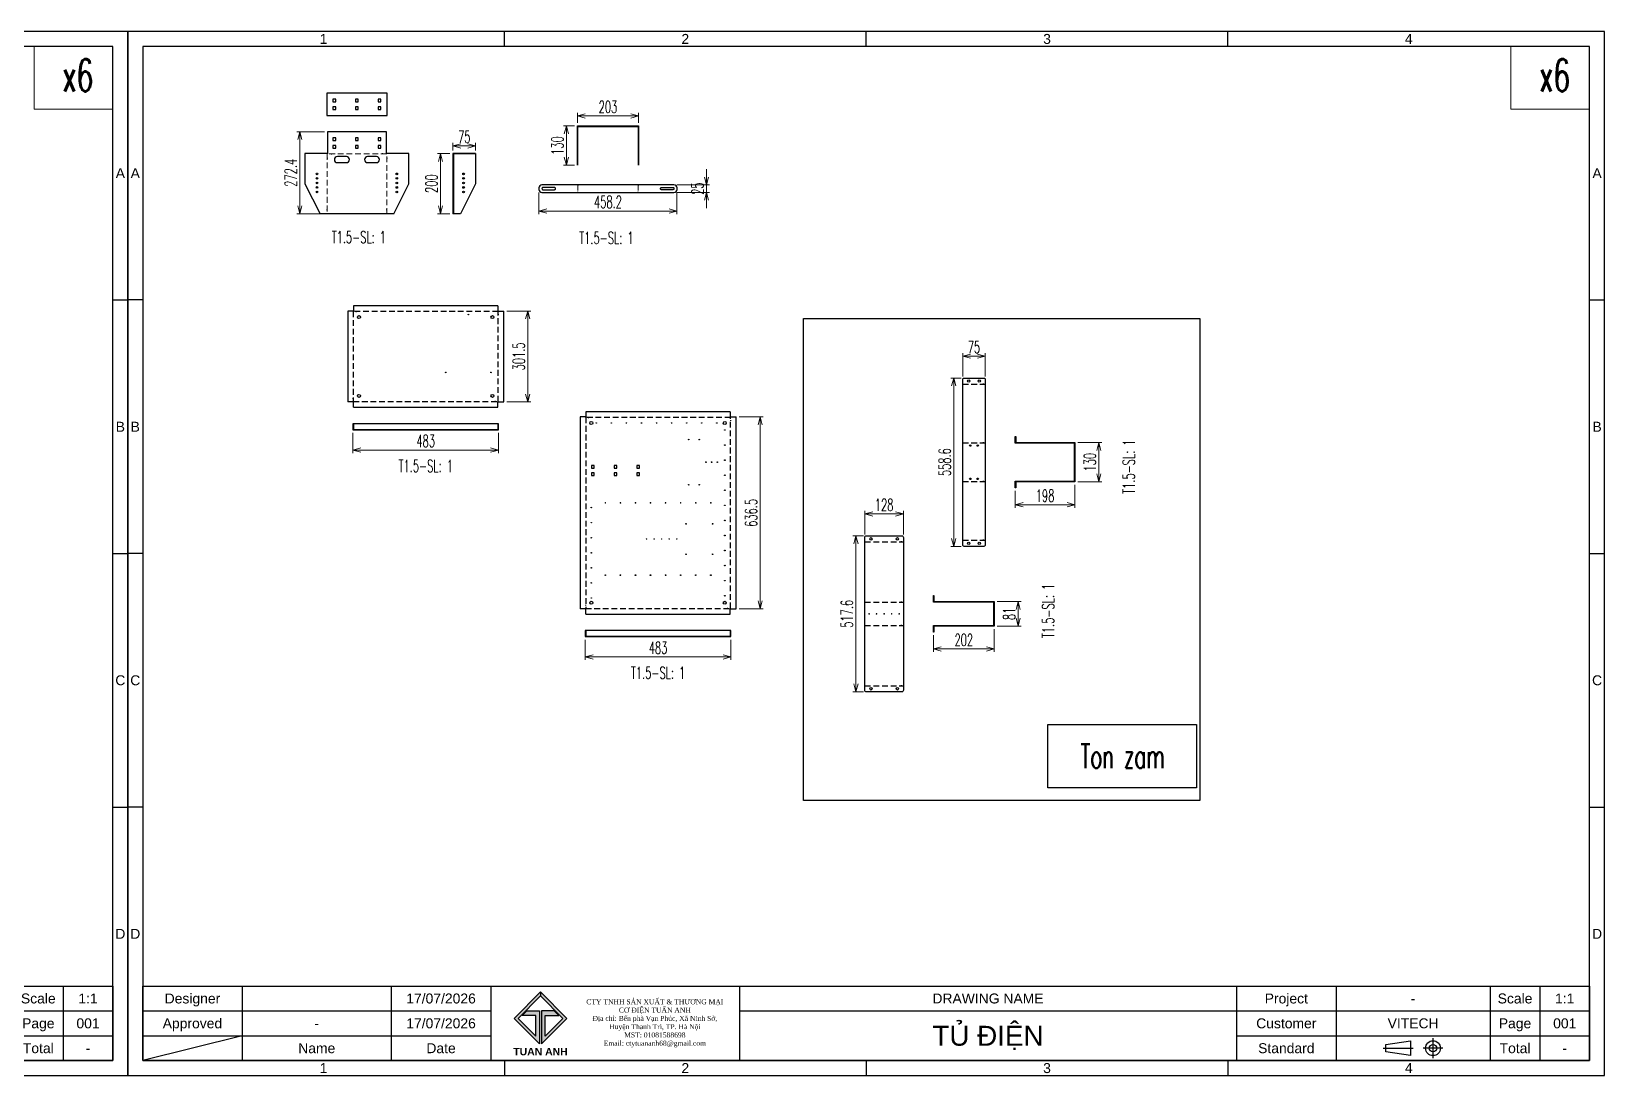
# Model space of a CAD drawing. Header units: millimetres. Extents: x -208796 to -83323, y 30910 to 103951.
# Drawn here: x -88543 to -83323, y 37840 to 41305 of the extents above; entities that cross this region are included whole.
import ezdxf
from ezdxf.enums import TextEntityAlignment as Align

# ---------------------------------------------------------------- set-up
doc = ezdxf.new("R2010")
doc.units = ezdxf.units.MM
doc.header["$LTSCALE"] = 3
doc.linetypes.add('HIDDEN', pattern=[9.525, 6.35, -3.175])
for name, color, linetype in [('@.DM. NÉT CHÍNH', 7, 'Continuous'), ('@.HIDDEN', 8, 'HIDDEN'), ('@.TEXT', 7, 'Continuous'), ('@.VISIBLE', 7, 'Continuous'), ('dim', 7, 'Continuous')]:
    doc.layers.add(name, color=color, linetype=linetype)
for name, color, linetype, lineweight in [('@.DM. NÉT ĐỨT', 8, 'HIDDEN', 9), ('Dam', 30, 'Continuous', 5), ('net dam', 2, 'Continuous', 18)]:
    doc.layers.add(name, color=color, linetype=linetype, lineweight=lineweight)
doc.styles.add('Ann_w01', font='romans.shx', dxfattribs={"width": 0.6, "bigfont": 'chineset.shx'})
doc.styles.add('Arial', font='arial.ttf')
doc.dimstyles.new('Dim 01_SC20', dxfattribs={"dimscale": 20, "dimtxt": 2, "dimasz": 1.3, "dimexe": 0.5, "dimexo": 0.5, "dimgap": 0.5, "dimtad": 1, "dimdec": 1, "dimzin": 12, "dimdsep": 46, "dimtxsty": 'Ann_w01', "dimblk": 'OPEN30', "dimcen": 1.5, "dimclrd": 6, "dimclre": 6, "dimclrt": 3, "dimadec": 1, "dimazin": 3, "dimtm": 1e-09, "dimtfac": 1, "dimtdec": 1, "dimtix": 1, "dimtmove": 0, "dimatfit": 3, "dimldrblk": 'OPEN30', "dimfxl": 0, "dimtolj": 1, "dimlwd": 20, "dimlwe": 20, "dimarcsym": 0})

# ---------------------------------------------------------------- blocks, each defined once
blk = doc.blocks.new('_Open30')
at = {"color": 0, "linetype": 'ByBlock', "lineweight": -2}
for p, q in [((-1, 0.27), (0, 0)), ((0, 0), (-1, -0.27)), ((0, 0), (-1, 0))]:
    blk.add_line(p, q, dxfattribs=at)
blk = doc.blocks.new('*D419')
at = {"layer": '@.VISIBLE', "color": 6, "lineweight": 20}
for p, q in [((-87476.3, 39972.8), (-87476.3, 39905.6)), ((-86993.3, 39972.8), (-86993.3, 39905.6)), ((-87450.3, 39915.6), (-87019.3, 39915.6))]:
    blk.add_line(p, q, dxfattribs=at)
at = {"layer": 'Defpoints', "color": 0}
for p in [(-87476.3, 39982.8), (-86993.3, 39982.8), (-86993.3, 39915.6)]:
    blk.add_point(p, dxfattribs=at)
at = {"layer": '@.VISIBLE', "color": 6, "lineweight": 20, "xscale": 26, "yscale": 26, "zscale": 26, "rotation": 180}
blk.add_blockref('_Open30', (-87476.3, 39915.6), dxfattribs=at)
at = {"layer": '@.VISIBLE', "color": 6, "lineweight": 20, "xscale": 26, "yscale": 26, "zscale": 26}
blk.add_blockref('_Open30', (-86993.3, 39915.6), dxfattribs=at)
at = {"layer": '@.VISIBLE', "color": 3, "insert": (-87234.8, 39945.6), "char_height": 40, "attachment_point": 5, "style": 'Ann_w01'}
blk.add_mtext('\\A1;483', dxfattribs=at)
blk = doc.blocks.new('*D420')
at = {"layer": '@.VISIBLE', "color": 6, "lineweight": 20}
for p, q in [((-86965.9, 40376.9), (-86886.1, 40376.9)), ((-86896.1, 40101.4), (-86896.1, 40350.9)), ((-86965.9, 40075.4), (-86886.1, 40075.4))]:
    blk.add_line(p, q, dxfattribs=at)
at = {"layer": 'Defpoints', "color": 0}
for p in [(-86975.9, 40376.9), (-86896.1, 40376.9), (-86975.9, 40075.4)]:
    blk.add_point(p, dxfattribs=at)
at = {"layer": '@.VISIBLE', "color": 6, "lineweight": 20, "xscale": 26, "yscale": 26, "zscale": 26}
for p, rotation in [((-86896.1, 40376.9), 90), ((-86896.1, 40075.4), 270)]:
    blk.add_blockref('_Open30', p, dxfattribs=dict(at, rotation=rotation))
at = {"layer": '@.VISIBLE', "color": 3, "insert": (-86926.1, 40226.1), "char_height": 40, "attachment_point": 5, "rotation": 90, "style": 'Ann_w01'}
blk.add_mtext('\\A1;301.5', dxfattribs=at)
blk = doc.blocks.new('*D443')
at = {"layer": '@.VISIBLE', "color": 6, "lineweight": 20}
for p, q in [((-87154.3, 40899.7), (-87195.6, 40899.7)), ((-87185.6, 40873.7), (-87185.6, 40725.7)), ((-87154.3, 40699.7), (-87195.6, 40699.7))]:
    blk.add_line(p, q, dxfattribs=at)
at = {"layer": 'Defpoints', "color": 0}
for p in [(-87144.3, 40899.7), (-87185.6, 40699.7), (-87144.3, 40699.7)]:
    blk.add_point(p, dxfattribs=at)
at = {"layer": '@.VISIBLE', "color": 6, "lineweight": 20, "xscale": 26, "yscale": 26, "zscale": 26}
for p, rotation in [((-87185.6, 40899.7), 90), ((-87185.6, 40699.7), 270)]:
    blk.add_blockref('_Open30', p, dxfattribs=dict(at, rotation=rotation))
at = {"layer": '@.VISIBLE', "color": 3, "insert": (-87215.6, 40799.7), "char_height": 40, "attachment_point": 5, "rotation": 90, "style": 'Ann_w01'}
blk.add_mtext('\\A1;200', dxfattribs=at)
blk = doc.blocks.new('*D444')
at = {"layer": '@.VISIBLE', "color": 6, "lineweight": 20}
for p, q in [((-87144.3, 40909.7), (-87144.3, 40934.9)), ((-87069.3, 40909.7), (-87069.3, 40934.9)), ((-87118.3, 40924.9), (-87095.3, 40924.9))]:
    blk.add_line(p, q, dxfattribs=at)
at = {"layer": 'Defpoints', "color": 0}
for p in [(-87144.3, 40899.7), (-87069.3, 40924.9), (-87069.3, 40899.7)]:
    blk.add_point(p, dxfattribs=at)
at = {"layer": '@.VISIBLE', "color": 6, "lineweight": 20, "xscale": 26, "yscale": 26, "zscale": 26, "rotation": 180}
blk.add_blockref('_Open30', (-87144.3, 40924.9), dxfattribs=at)
at = {"layer": '@.VISIBLE', "color": 6, "lineweight": 20, "xscale": 26, "yscale": 26, "zscale": 26}
blk.add_blockref('_Open30', (-87069.3, 40924.9), dxfattribs=at)
at = {"layer": '@.VISIBLE', "color": 3, "insert": (-87106.8, 40954.9), "char_height": 40, "attachment_point": 5, "style": 'Ann_w01'}
blk.add_mtext('\\A1;75', dxfattribs=at)
blk = doc.blocks.new('*D445')
at = {"layer": '@.VISIBLE', "color": 6, "lineweight": 20}
for p, q in [((-86859.1, 40770.7), (-86859.1, 40698.8)), ((-86400.9, 40770.7), (-86400.9, 40698.8)), ((-86426.9, 40708.8), (-86833.1, 40708.8))]:
    blk.add_line(p, q, dxfattribs=at)
at = {"layer": 'Defpoints', "color": 0}
for p in [(-86859.1, 40780.7), (-86400.9, 40780.7), (-86859.1, 40708.8)]:
    blk.add_point(p, dxfattribs=at)
at = {"layer": '@.VISIBLE', "color": 6, "lineweight": 20, "xscale": 26, "yscale": 26, "zscale": 26, "rotation": 180}
blk.add_blockref('_Open30', (-86859.1, 40708.8), dxfattribs=at)
at = {"layer": '@.VISIBLE', "color": 6, "lineweight": 20, "xscale": 26, "yscale": 26, "zscale": 26}
blk.add_blockref('_Open30', (-86400.9, 40708.8), dxfattribs=at)
at = {"layer": '@.VISIBLE', "color": 3, "insert": (-86630, 40738.8), "char_height": 40, "attachment_point": 5, "style": 'Ann_w01'}
blk.add_mtext('\\A1;458.2', dxfattribs=at)
blk = doc.blocks.new('*D446')
at = {"layer": '@.VISIBLE', "color": 6, "lineweight": 20}
for p, q in [((-86302.9, 40821.7), (-86302.9, 40847.7)), ((-86400.9, 40795.7), (-86292.9, 40795.7)), ((-86400.9, 40770.7), (-86292.9, 40770.7)), ((-86302.9, 40770.7), (-86302.9, 40795.7)), ((-86302.9, 40744.7), (-86302.9, 40718.7))]:
    blk.add_line(p, q, dxfattribs=at)
at = {"layer": 'Defpoints', "color": 0}
for p in [(-86410.9, 40795.7), (-86410.9, 40770.7), (-86302.9, 40795.7)]:
    blk.add_point(p, dxfattribs=at)
at = {"layer": '@.VISIBLE', "color": 6, "lineweight": 20, "xscale": 26, "yscale": 26, "zscale": 26}
for p, rotation in [((-86302.9, 40795.7), 270), ((-86302.9, 40770.7), 90)]:
    blk.add_blockref('_Open30', p, dxfattribs=dict(at, rotation=rotation))
at = {"layer": '@.VISIBLE', "color": 3, "insert": (-86332.9, 40783.2), "char_height": 40, "attachment_point": 5, "rotation": 90, "style": 'Ann_w01'}
blk.add_mtext('\\A1;25', dxfattribs=at)
blk = doc.blocks.new('*D447')
at = {"layer": '@.VISIBLE', "color": 6, "lineweight": 20}
for p, q in [((-86731.5, 41001.1), (-86731.5, 41034.5)), ((-86528.5, 41001.1), (-86528.5, 41034.5)), ((-86705.5, 41024.5), (-86554.5, 41024.5))]:
    blk.add_line(p, q, dxfattribs=at)
at = {"layer": 'Defpoints', "color": 0}
for p in [(-86731.5, 40991.1), (-86528.5, 41024.5), (-86528.5, 40991.1)]:
    blk.add_point(p, dxfattribs=at)
at = {"layer": '@.VISIBLE', "color": 6, "lineweight": 20, "xscale": 26, "yscale": 26, "zscale": 26, "rotation": 180}
blk.add_blockref('_Open30', (-86731.5, 41024.5), dxfattribs=at)
at = {"layer": '@.VISIBLE', "color": 6, "lineweight": 20, "xscale": 26, "yscale": 26, "zscale": 26}
blk.add_blockref('_Open30', (-86528.5, 41024.5), dxfattribs=at)
at = {"layer": '@.VISIBLE', "color": 3, "insert": (-86630, 41054.5), "char_height": 40, "attachment_point": 5, "style": 'Ann_w01'}
blk.add_mtext('\\A1;203', dxfattribs=at)
blk = doc.blocks.new('*D448')
at = {"layer": '@.VISIBLE', "color": 6, "lineweight": 20}
for p, q in [((-86741.5, 40991.1), (-86777.8, 40991.1)), ((-86767.8, 40965.1), (-86767.8, 40887.1)), ((-86741.5, 40861.1), (-86777.8, 40861.1))]:
    blk.add_line(p, q, dxfattribs=at)
at = {"layer": 'Defpoints', "color": 0}
for p in [(-86731.5, 40991.1), (-86767.8, 40861.1), (-86731.5, 40861.1)]:
    blk.add_point(p, dxfattribs=at)
at = {"layer": '@.VISIBLE', "color": 6, "lineweight": 20, "xscale": 26, "yscale": 26, "zscale": 26}
for p, rotation in [((-86767.8, 40991.1), 90), ((-86767.8, 40861.1), 270)]:
    blk.add_blockref('_Open30', p, dxfattribs=dict(at, rotation=rotation))
at = {"layer": '@.VISIBLE', "color": 3, "insert": (-86797.8, 40926.1), "char_height": 40, "attachment_point": 5, "rotation": 90, "style": 'Ann_w01'}
blk.add_mtext('\\A1;130', dxfattribs=at)
blk = doc.blocks.new('*D442')
at = {"layer": '@.VISIBLE', "color": 6, "lineweight": 20}
for p, q in [((-87571.2, 40972.1), (-87662.6, 40972.1)), ((-87652.6, 40946.1), (-87652.6, 40725.7)), ((-87580.8, 40699.7), (-87662.6, 40699.7))]:
    blk.add_line(p, q, dxfattribs=at)
at = {"layer": 'Defpoints', "color": 0}
for p in [(-87561.2, 40972.1), (-87652.6, 40699.7), (-87570.8, 40699.7)]:
    blk.add_point(p, dxfattribs=at)
at = {"layer": '@.VISIBLE', "color": 6, "lineweight": 20, "xscale": 26, "yscale": 26, "zscale": 26}
for p, rotation in [((-87652.6, 40972.1), 90), ((-87652.6, 40699.7), 270)]:
    blk.add_blockref('_Open30', p, dxfattribs=dict(at, rotation=rotation))
at = {"layer": '@.VISIBLE', "color": 3, "insert": (-87682.6, 40835.9), "char_height": 40, "attachment_point": 5, "rotation": 90, "style": 'Ann_w01'}
blk.add_mtext('\\A1;272.4', dxfattribs=at)
blk = doc.blocks.new('*D449')
at = {"layer": '@.VISIBLE', "color": 6, "lineweight": 20}
for p, q in [((-86705.2, 39286.3), (-86705.2, 39219.2)), ((-86222.2, 39286.3), (-86222.2, 39219.2)), ((-86679.2, 39229.2), (-86248.2, 39229.2))]:
    blk.add_line(p, q, dxfattribs=at)
at = {"layer": 'Defpoints', "color": 0}
for p in [(-86705.2, 39296.3), (-86222.2, 39296.3), (-86222.2, 39229.2)]:
    blk.add_point(p, dxfattribs=at)
at = {"layer": '@.VISIBLE', "color": 6, "lineweight": 20, "xscale": 26, "yscale": 26, "zscale": 26, "rotation": 180}
blk.add_blockref('_Open30', (-86705.2, 39229.2), dxfattribs=at)
at = {"layer": '@.VISIBLE', "color": 6, "lineweight": 20, "xscale": 26, "yscale": 26, "zscale": 26}
blk.add_blockref('_Open30', (-86222.2, 39229.2), dxfattribs=at)
at = {"layer": '@.VISIBLE', "color": 3, "insert": (-86463.7, 39259.2), "char_height": 40, "attachment_point": 5, "style": 'Ann_w01'}
blk.add_mtext('\\A1;483', dxfattribs=at)
blk = doc.blocks.new('*D450')
at = {"layer": '@.VISIBLE', "color": 6, "lineweight": 20}
for p, q in [((-86194.8, 40025.4), (-86115, 40025.4)), ((-86125, 39414.9), (-86125, 39999.4)), ((-86194.8, 39388.9), (-86115, 39388.9))]:
    blk.add_line(p, q, dxfattribs=at)
at = {"layer": 'Defpoints', "color": 0}
for p in [(-86204.8, 40025.4), (-86125, 40025.4), (-86204.8, 39388.9)]:
    blk.add_point(p, dxfattribs=at)
at = {"layer": '@.VISIBLE', "color": 6, "lineweight": 20, "xscale": 26, "yscale": 26, "zscale": 26}
for p, rotation in [((-86125, 40025.4), 90), ((-86125, 39388.9), 270)]:
    blk.add_blockref('_Open30', p, dxfattribs=dict(at, rotation=rotation))
at = {"layer": '@.VISIBLE', "color": 3, "insert": (-86155, 39707.1), "char_height": 40, "attachment_point": 5, "rotation": 90, "style": 'Ann_w01'}
blk.add_mtext('\\A1;636.5', dxfattribs=at)
blk = doc.blocks.new('*U452')
blk.add_circle((0, 0), 1)
blk = doc.blocks.new('*U451')
at = {"color": 0, "linetype": 'ByBlock', "lineweight": -2}
for p in [(0, 0), (50, 0), (100, 0), (150, 0), (200, 0), (250, 0), (300, 0), (350, 0), (400, 0)]:
    blk.add_blockref('*U452', p, dxfattribs=at)
blk = doc.blocks.new('*U453')
blk.add_circle((0, 0), 1)
blk = doc.blocks.new('*U454')
at = {"color": 0, "linetype": 'ByBlock', "lineweight": -2}
for p in [(0, 0), (50, 0), (100, 0), (150, 0), (200, 0), (250, 0), (300, 0), (350, 0), (400, 0), (450, 0), (500, 0), (550, 0)]:
    blk.add_blockref('*U453', p, dxfattribs=at)
blk = doc.blocks.new('*U456')
blk.add_circle((0, 0), 1)
blk = doc.blocks.new('*U455')
at = {"layer": 'net dam', "color": 0, "linetype": 'ByBlock', "lineweight": -2}
for p in [(0, 0), (50, 0), (100, 0), (150, 0), (200, 0), (250, 0), (300, 0), (350, 0)]:
    blk.add_blockref('*U456', p, dxfattribs=at)
blk = doc.blocks.new('*U458')
blk.add_circle((0, 0), 1)
blk = doc.blocks.new('*U457')
at = {"color": 0, "linetype": 'ByBlock', "lineweight": -2}
for p in [(0, 0), (50, 0), (100, 0), (150, 0), (200, 0), (250, 0), (300, 0), (350, 0)]:
    blk.add_blockref('*U458', p, dxfattribs=at)
blk = doc.blocks.new('*U460')
blk.add_circle((0, 0), 1)
blk = doc.blocks.new('*U459')
at = {"layer": 'net dam', "color": 0, "linetype": 'ByBlock', "lineweight": -2}
for p in [(0, 0), (25, 0), (50, 0), (75, 0), (100, 0)]:
    blk.add_blockref('*U460', p, dxfattribs=at)
blk = doc.blocks.new('*U461')
blk.add_circle((0, 0), 1)
blk = doc.blocks.new('*U462')
at = {"color": 0, "linetype": 'ByBlock', "lineweight": -2}
for p in [(0, 0), (50, 0), (100, 0), (150, 0), (200, 0), (250, 0), (300, 0)]:
    blk.add_blockref('*U461', p, dxfattribs=at)
blk = doc.blocks.new('*U464')
blk.add_circle((0, 0), 1)
blk = doc.blocks.new('*U463')
at = {"layer": 'net dam', "color": 0, "linetype": 'ByBlock', "lineweight": -2}
for p in [(0, 0), (25, 0), (50, 0), (75, 0), (100, 0)]:
    blk.add_blockref('*U464', p, dxfattribs=at)
blk = doc.blocks.new('*D465')
at = {"layer": 'Defpoints', "color": 0}
for p in [(-85080.5, 39940.4), (-85001, 39940.4), (-85080.5, 39810.4)]:
    blk.add_point(p, dxfattribs=at)
at = {"layer": 'dim', "color": 6, "lineweight": 20}
for p, q in [((-85070.5, 39940.4), (-84991, 39940.4)), ((-85001, 39836.4), (-85001, 39914.4)), ((-85070.5, 39810.4), (-84991, 39810.4))]:
    blk.add_line(p, q, dxfattribs=at)
at = {"layer": 'dim', "color": 6, "lineweight": 20, "xscale": 26, "yscale": 26, "zscale": 26}
for p, rotation in [((-85001, 39940.4), 90), ((-85001, 39810.4), 270)]:
    blk.add_blockref('_Open30', p, dxfattribs=dict(at, rotation=rotation))
at = {"layer": 'dim', "color": 3, "insert": (-85031, 39875.4), "char_height": 40, "attachment_point": 5, "rotation": 90, "style": 'Ann_w01'}
blk.add_mtext('\\A1;130', dxfattribs=at)
blk = doc.blocks.new('*D466')
at = {"layer": 'Defpoints', "color": 0}
for p in [(-85278.5, 39790.4), (-85080.5, 39810.4), (-85080.5, 39734.3)]:
    blk.add_point(p, dxfattribs=at)
at = {"layer": 'dim', "color": 6, "lineweight": 20}
for p, q in [((-85278.5, 39780.4), (-85278.5, 39724.3)), ((-85080.5, 39800.4), (-85080.5, 39724.3)), ((-85252.5, 39734.3), (-85106.5, 39734.3))]:
    blk.add_line(p, q, dxfattribs=at)
at = {"layer": 'dim', "color": 6, "lineweight": 20, "xscale": 26, "yscale": 26, "zscale": 26, "rotation": 180}
blk.add_blockref('_Open30', (-85278.5, 39734.3), dxfattribs=at)
at = {"layer": 'dim', "color": 6, "lineweight": 20, "xscale": 26, "yscale": 26, "zscale": 26}
blk.add_blockref('_Open30', (-85080.5, 39734.3), dxfattribs=at)
at = {"layer": 'dim', "color": 3, "insert": (-85179.5, 39764.3), "char_height": 40, "attachment_point": 5, "style": 'Ann_w01'}
blk.add_mtext('\\A1;198', dxfattribs=at)
blk = doc.blocks.new('*D467')
at = {"layer": 'Defpoints', "color": 0}
for p in [(-85452.9, 40227.3), (-85452.9, 40149.7), (-85377.9, 40149.7)]:
    blk.add_point(p, dxfattribs=at)
at = {"layer": 'dim', "color": 6, "lineweight": 20}
for p, q in [((-85452.9, 40159.7), (-85452.9, 40237.3)), ((-85403.9, 40227.3), (-85426.9, 40227.3)), ((-85377.9, 40159.7), (-85377.9, 40237.3))]:
    blk.add_line(p, q, dxfattribs=at)
at = {"layer": 'dim', "color": 6, "lineweight": 20, "xscale": 26, "yscale": 26, "zscale": 26, "rotation": 180}
blk.add_blockref('_Open30', (-85452.9, 40227.3), dxfattribs=at)
at = {"layer": 'dim', "color": 6, "lineweight": 20, "xscale": 26, "yscale": 26, "zscale": 26}
blk.add_blockref('_Open30', (-85377.9, 40227.3), dxfattribs=at)
at = {"layer": 'dim', "color": 3, "insert": (-85415.4, 40257.3), "char_height": 40, "attachment_point": 5, "style": 'Ann_w01'}
blk.add_mtext('\\A1;75', dxfattribs=at)
blk = doc.blocks.new('*D468')
at = {"layer": 'Defpoints', "color": 0}
for p in [(-85447.9, 40154.7), (-85482.5, 39596.1), (-85447.9, 39596.1)]:
    blk.add_point(p, dxfattribs=at)
at = {"layer": 'dim', "color": 6, "lineweight": 20}
for p, q in [((-85457.9, 40154.7), (-85492.5, 40154.7)), ((-85482.5, 40128.7), (-85482.5, 39622.1)), ((-85457.9, 39596.1), (-85492.5, 39596.1))]:
    blk.add_line(p, q, dxfattribs=at)
at = {"layer": 'dim', "color": 6, "lineweight": 20, "xscale": 26, "yscale": 26, "zscale": 26}
for p, rotation in [((-85482.5, 40154.7), 90), ((-85482.5, 39596.1), 270)]:
    blk.add_blockref('_Open30', p, dxfattribs=dict(at, rotation=rotation))
at = {"layer": 'dim', "color": 3, "insert": (-85512.5, 39875.4), "char_height": 40, "attachment_point": 5, "rotation": 90, "style": 'Ann_w01'}
blk.add_mtext('\\A1;558.6', dxfattribs=at)
blk = doc.blocks.new('*D469')
at = {"layer": 'Defpoints', "color": 0}
for p in [(-85348.1, 39412.6), (-85268.6, 39412.6), (-85348.1, 39331.6)]:
    blk.add_point(p, dxfattribs=at)
at = {"layer": 'dim', "color": 6, "lineweight": 20}
for p, q in [((-85338.1, 39412.6), (-85258.6, 39412.6)), ((-85268.6, 39357.6), (-85268.6, 39386.6)), ((-85338.1, 39331.6), (-85258.6, 39331.6))]:
    blk.add_line(p, q, dxfattribs=at)
at = {"layer": 'dim', "color": 6, "lineweight": 20, "xscale": 26, "yscale": 26, "zscale": 26}
for p, rotation in [((-85268.6, 39412.6), 90), ((-85268.6, 39331.6), 270)]:
    blk.add_blockref('_Open30', p, dxfattribs=dict(at, rotation=rotation))
at = {"layer": 'dim', "color": 3, "insert": (-85298.6, 39372.1), "char_height": 40, "attachment_point": 5, "rotation": 90, "style": 'Ann_w01'}
blk.add_mtext('\\A1;81', dxfattribs=at)
blk = doc.blocks.new('*D470')
at = {"layer": 'Defpoints', "color": 0}
for p in [(-85550.1, 39311.6), (-85348.1, 39331.6), (-85348.1, 39255.5)]:
    blk.add_point(p, dxfattribs=at)
at = {"layer": 'dim', "color": 6, "lineweight": 20}
for p, q in [((-85348.1, 39321.6), (-85348.1, 39245.5)), ((-85550.1, 39301.6), (-85550.1, 39245.5)), ((-85524.1, 39255.5), (-85374.1, 39255.5))]:
    blk.add_line(p, q, dxfattribs=at)
at = {"layer": 'dim', "color": 6, "lineweight": 20, "xscale": 26, "yscale": 26, "zscale": 26, "rotation": 180}
blk.add_blockref('_Open30', (-85550.1, 39255.5), dxfattribs=at)
at = {"layer": 'dim', "color": 6, "lineweight": 20, "xscale": 26, "yscale": 26, "zscale": 26}
blk.add_blockref('_Open30', (-85348.1, 39255.5), dxfattribs=at)
at = {"layer": 'dim', "color": 3, "insert": (-85449.1, 39285.5), "char_height": 40, "attachment_point": 5, "style": 'Ann_w01'}
blk.add_mtext('\\A1;202', dxfattribs=at)
blk = doc.blocks.new('*D471')
at = {"layer": 'Defpoints', "color": 0}
for p in [(-85777.5, 39703.5), (-85777.5, 39625.9), (-85649.5, 39625.9)]:
    blk.add_point(p, dxfattribs=at)
at = {"layer": 'dim', "color": 6, "lineweight": 20}
for p, q in [((-85777.5, 39635.9), (-85777.5, 39713.5)), ((-85675.5, 39703.5), (-85751.5, 39703.5)), ((-85649.5, 39635.9), (-85649.5, 39713.5))]:
    blk.add_line(p, q, dxfattribs=at)
at = {"layer": 'dim', "color": 6, "lineweight": 20, "xscale": 26, "yscale": 26, "zscale": 26, "rotation": 180}
blk.add_blockref('_Open30', (-85777.5, 39703.5), dxfattribs=at)
at = {"layer": 'dim', "color": 6, "lineweight": 20, "xscale": 26, "yscale": 26, "zscale": 26}
blk.add_blockref('_Open30', (-85649.5, 39703.5), dxfattribs=at)
at = {"layer": 'dim', "color": 3, "insert": (-85713.5, 39733.5), "char_height": 40, "attachment_point": 5, "style": 'Ann_w01'}
blk.add_mtext('\\A1;128', dxfattribs=at)
blk = doc.blocks.new('*D472')
at = {"layer": 'Defpoints', "color": 0}
for p in [(-85772.5, 39630.9), (-85807.1, 39113.3), (-85772.5, 39113.3)]:
    blk.add_point(p, dxfattribs=at)
at = {"layer": 'dim', "color": 6, "lineweight": 20}
for p, q in [((-85782.5, 39630.9), (-85817.1, 39630.9)), ((-85807.1, 39604.9), (-85807.1, 39139.3)), ((-85782.5, 39113.3), (-85817.1, 39113.3))]:
    blk.add_line(p, q, dxfattribs=at)
at = {"layer": 'dim', "color": 6, "lineweight": 20, "xscale": 26, "yscale": 26, "zscale": 26}
for p, rotation in [((-85807.1, 39630.9), 90), ((-85807.1, 39113.3), 270)]:
    blk.add_blockref('_Open30', p, dxfattribs=dict(at, rotation=rotation))
at = {"layer": 'dim', "color": 3, "insert": (-85837.1, 39372.1), "char_height": 40, "attachment_point": 5, "rotation": 90, "style": 'Ann_w01'}
blk.add_mtext('\\A1;517.6', dxfattribs=at)
blk = doc.blocks.new('Standard ISO')
at = {"color": 6}
for p, q in [((-6, 0), (0, 0)), ((6, 0), (2, 0)), ((4, -2), (4, 2))]:
    blk.add_line(p, q, dxfattribs=at)
blk.add_lwpolyline([(-0.5, 1.5), (-0.5, -1.5), (-5.5, -0.75), (-5.5, 0.75), (-0.5, 1.5)])
for radius in [1.5, 0.75]:
    blk.add_circle((4, 0), radius)
blk = doc.blocks.new('A$C4dbb82d6')
at = {"layer": '@.VISIBLE'}
h = blk.add_hatch(color=30, dxfattribs=at)
h.dxf.hatch_style = 1
h.paths.add_polyline_path([(0.21, 4.97), (3.62, 1.56), (3.62, 5.97), (1.92, 5.97), (1.3, 5.35), (3.12, 5.35), (3.12, 2.59), (0.74, 4.97), (3.75, 7.98), (3.75, 8.51)])
h = blk.add_hatch(color=150, dxfattribs=at)
h.dxf.hatch_style = 1
h.paths.add_polyline_path([(6.76, 4.97), (4.37, 2.59), (4.37, 5.35), (6.2, 5.35), (5.58, 5.97), (3.88, 5.97), (3.88, 1.56), (7.29, 4.97), (3.75, 8.51), (3.75, 7.98)])
at = {"layer": '@.VISIBLE', "color": 30}
blk.add_lwpolyline([(3.62, 5.97), (3.62, 1.56), (0.21, 4.97), (3.75, 8.51), (3.75, 7.98), (0.74, 4.97), (3.12, 2.59), (3.12, 5.35), (1.3, 5.35), (1.92, 5.97)], close=True, dxfattribs=at)
at = {"layer": '@.VISIBLE', "color": 150}
blk.add_lwpolyline([(3.88, 5.97), (3.88, 1.56), (7.29, 4.97), (3.75, 8.51), (3.75, 7.98), (6.76, 4.97), (4.37, 2.59), (4.37, 5.35), (6.2, 5.35), (5.58, 5.97)], close=True, dxfattribs=at)
at = {"layer": '@.VISIBLE', "color": 30, "insert": (3.75, 0.51), "char_height": 1, "attachment_point": 5, "style": 'Ann_w01'}
blk.add_mtext_dynamic_manual_height_columns('{\\fArial|b1|i0|c0|p34;\\W1;TUAN ANH}', width=7.5, gutter_width=49.6, heights=[0], dxfattribs=at)
blk = doc.blocks.new('KHUNG BAN VE (Made by Tung)')
at = {"layer": '@.VISIBLE', "color": 8}
for p, q in [((75.75, 207), (75.75, 210)), ((148.5, 207), (148.5, 210)), ((221.25, 207), (221.25, 210)), ((3, 156), (0, 156)), ((294, 156), (297, 156)), ((3, 105), (0, 105)), ((294, 105), (297, 105)), ((3, 54), (0, 54)), ((294, 54), (297, 54)), ((23, 18), (23, 3)), ((53, 18), (53, 3)), ((73, 18), (73, 3)), ((123, 18), (123, 3)), ((223, 18), (223, 3)), ((243, 18), (243, 3)), ((274, 18), (274, 3)), ((284, 18), (284, 3)), ((3, 13), (73, 13)), ((123, 13), (294, 13)), ((3, 8), (73, 8)), ((23, 8), (3, 3)), ((223, 8), (294, 8)), ((75.75, 3), (75.75, 0)), ((148.5, 3), (148.5, 0)), ((221.25, 3), (221.25, 0))]:
    blk.add_line(p, q, dxfattribs=at)
for points in [[(0, 0), (297, 0), (297, 210), (0, 210)], [(3, 3), (294, 3), (294, 207), (3, 207)], [(3, 18), (294, 18), (294, 3), (3, 3)]]:
    blk.add_lwpolyline(points, close=True, dxfattribs=at)
at = {"xscale": 1.5, "yscale": 1.5, "zscale": 1.5}
blk.add_blockref('A$C4dbb82d6', (77.375, 4.041), dxfattribs=at)
blk.add_blockref('Standard ISO', (258.5, 5.5))
at = {"layer": '@.TEXT', "color": 1, "style": 'Arial'}
for s, p in [('1', (39.375, 208.5)), ('2', (112.125, 208.5)), ('3', (184.875, 208.5)), ('4', (257.625, 208.5)), ('A', (1.5, 181.5)), ('A', (295.5, 181.5)), ('B', (1.5, 130.5)), ('B', (295.5, 130.5)), ('C', (1.5, 79.5)), ('C', (295.5, 79.5)), ('D', (1.5, 28.5)), ('D', (295.5, 28.5)), ('17/07/2026', (63, 15.5)), ('17/07/2026', (63, 10.5)), ('1', (39.375, 1.5)), ('2', (112.125, 1.5)), ('3', (184.875, 1.5)), ('4', (257.625, 1.5))]:
    blk.add_text(s, height=2, dxfattribs=at).set_placement(p, align=Align.MIDDLE_CENTER)
at = {"layer": '@.TEXT', "color": 2, "style": 'Arial'}
for s, p in [('Designer', (13, 15.5)), ('DRAWING NAME', (173, 15.5)), ('Project', (233, 15.5)), ('Scale', (279, 15.5)), ('Approved', (13, 10.5)), ('Customer', (233, 10.5)), ('Page', (279, 10.5)), ('Name', (38, 5.5)), ('Date', (63, 5.5)), ('Standard', (233, 5.5)), ('Total', (279, 5.5))]:
    blk.add_text(s, height=2, dxfattribs=at).set_placement(p, align=Align.MIDDLE_CENTER)
at = {"layer": '@.TEXT', "color": 1, "style": 'Arial'}
for tag, height, p in [('DESIGNER_NAME', 2, (38, 15.5)), ('PROJECT_CODE', 2, (258.5, 15.5)), ('SCALE', 2, (289, 15.5)), ('APPROVED_NAME', 2, (38, 10.5)), ('DRAWING_NAME', 4, (173, 8)), ('CUSTOMER_NAME', 2, (258.5, 10.5)), ('PAGE', 2, (289, 10.5)), ('TOTAL', 2, (289, 5.5))]:
    blk.add_attdef(tag, text='', height=height, dxfattribs=at).set_placement(p, align=Align.MIDDLE_CENTER)
at = {"layer": '@.VISIBLE', "color": 30, "insert": (106, 10.5), "char_height": 1, "attachment_point": 5, "style": 'Ann_w01'}
blk.add_mtext_dynamic_manual_height_columns('{\\fTimes New Roman|b0|i0|c0|p18;\\W1;CTY TNHH SẢN XUẤT & THƯƠNG MẠI CƠ ĐIỆN TUẤN ANH\\PĐịa chỉ: Bến phà Vạn Phúc, Xã Ninh Sở, Huyện Thanh Trì, TP. Hà Nội\\PMST: 01081588698\\PEmail: ctytuananh68@gmail.com}', width=28.70976, gutter_width=99.197, heights=[0], dxfattribs=at)

msp = doc.modelspace()

# ---------------------------------------------------------------- linework, layer by layer
msp.add_lwpolyline([(-85980.97, 40351.94), (-84666.23, 40351.94), (-84666.23, 38752.31), (-85980.97, 38752.31)], close=True)
for centre, radius in [((-87093.31, 40365.28), 1), ((-87168.31, 40173.28), 1), ((-87018.31, 40173.28), 1), ((-86362.16, 39950.38), 1), ((-86327.16, 39950.38), 1), ((-85427.85, 39930.63), 2.5), ((-85402.85, 39930.63), 2.5), ((-86304.97, 39875.38), 1), ((-86285.97, 39875.38), 1), ((-86266.97, 39875.38), 1), ((-86362.16, 39800.38), 1), ((-86327.16, 39800.38), 1), ((-85427.85, 39820.13), 2.5), ((-85402.85, 39820.13), 2.5), ((-86370.85, 39670.88), 1), ((-86282.85, 39670.88), 1), ((-86370.85, 39569.88), 1), ((-86282.85, 39569.88), 1)]:
    msp.add_circle(centre, radius)
at = {"layer": '@.DM. NÉT CHÍNH'}
msp.add_lwpolyline([(-85170.05, 39004.88), (-84676.5, 39004.88), (-84676.5, 38794.66), (-85170.05, 38794.66)], close=True, dxfattribs=at)
at = {"layer": '@.DM. NÉT ĐỨT'}
for p, q in [((-86730.28, 40795.71), (-86730.28, 40770.71)), ((-86529.68, 40795.71), (-86529.68, 40770.71))]:
    msp.add_line(p, q, dxfattribs=at)
msp.add_lwpolyline([(-87364.3, 40699.66), (-87364.3, 40898.36), (-87561.7, 40898.36), (-87561.7, 40699.66)], dxfattribs=at)
at = {"layer": '@.HIDDEN'}
for p, q in [((-85452.85, 40134.48), (-85377.85, 40134.48)), ((-85452.85, 39939.08), (-85377.85, 39939.08)), ((-85452.85, 39811.68), (-85377.85, 39811.68)), ((-85777.46, 39610.68), (-85649.46, 39610.68)), ((-85452.85, 39616.28), (-85377.85, 39616.28)), ((-85777.46, 39411.28), (-85649.46, 39411.28)), ((-85777.46, 39332.88), (-85649.46, 39332.88)), ((-85777.46, 39133.48), (-85649.46, 39133.48))]:
    msp.add_line(p, q, dxfattribs=at)
for points in [[(-87475.01, 40076.68), (-86994.61, 40076.68), (-86994.61, 40375.61), (-87475.01, 40375.61)], [(-86703.91, 39390.21), (-86223.51, 39390.21), (-86223.51, 40024.08), (-86703.91, 40024.08)]]:
    msp.add_lwpolyline(points, close=True, dxfattribs=at)
at = {"layer": '@.VISIBLE'}
for p, q in [((-87561.7, 40885.45), (-87561.7, 40883.45)), ((-87561.2, 40899.66), (-87561.2, 40898.36)), ((-87548.45, 40898.36), (-87546.45, 40898.36)), ((-87377.55, 40898.36), (-87379.55, 40898.36)), ((-87364.8, 40899.66), (-87364.8, 40898.36)), ((-87364.3, 40885.45), (-87364.3, 40883.45)), ((-86730.28, 40795.71), (-86730.28, 40793.71)), ((-86730.28, 40770.71), (-86730.28, 40772.71)), ((-86529.68, 40795.71), (-86529.68, 40793.71)), ((-86529.68, 40770.71), (-86529.68, 40772.71)), ((-87340.6, 40699.66), (-87585.4, 40699.66)), ((-87561.7, 40712.18), (-87561.7, 40714.18)), ((-87364.3, 40712.18), (-87364.3, 40714.18)), ((-87119.27, 40699.66), (-87144.27, 40699.66)), ((-87475.01, 40366.35), (-87475.01, 40364.35)), ((-87474.51, 40375.61), (-87474.51, 40376.91)), ((-87466.45, 40375.61), (-87464.45, 40375.61)), ((-87003.16, 40375.61), (-87005.16, 40375.61)), ((-86995.11, 40375.61), (-86995.11, 40376.91)), ((-86994.61, 40366.35), (-86994.61, 40364.35)), ((-87475.01, 40085.94), (-87475.01, 40087.94)), ((-87474.51, 40076.68), (-87474.51, 40075.38)), ((-87466.45, 40076.68), (-87464.45, 40076.68)), ((-87003.16, 40076.68), (-87005.16, 40076.68)), ((-86995.11, 40076.68), (-86995.11, 40075.38)), ((-86994.61, 40085.94), (-86994.61, 40087.94)), ((-86703.91, 40014.81), (-86703.91, 40012.81)), ((-86703.41, 40024.08), (-86703.41, 40025.38)), ((-86695.35, 40024.08), (-86693.35, 40024.08)), ((-86232.06, 40024.08), (-86234.06, 40024.08)), ((-86224.01, 40024.08), (-86224.01, 40025.38)), ((-86223.51, 40014.81), (-86223.51, 40012.81)), ((-86703.91, 39399.48), (-86703.91, 39401.48)), ((-86703.41, 39390.21), (-86703.41, 39388.91)), ((-86695.35, 39390.21), (-86693.35, 39390.21)), ((-86232.06, 39390.21), (-86234.06, 39390.21)), ((-86224.01, 39390.21), (-86224.01, 39388.91)), ((-86223.51, 39399.48), (-86223.51, 39401.48))]:
    msp.add_line(p, q, dxfattribs=at)
at = {"layer": '@.VISIBLE', "color": 1}
for p, q in [((-85447.53, 40134.48), (-85444.53, 40134.48)), ((-85383.18, 40134.48), (-85386.18, 40134.48)), ((-85447.53, 39939.08), (-85444.53, 39939.08)), ((-85383.18, 39939.08), (-85386.18, 39939.08)), ((-85447.53, 39811.68), (-85444.53, 39811.68)), ((-85383.18, 39811.68), (-85386.18, 39811.68)), ((-85772.14, 39610.68), (-85769.14, 39610.68)), ((-85654.78, 39610.68), (-85657.78, 39610.68)), ((-85447.53, 39616.28), (-85444.53, 39616.28)), ((-85383.18, 39616.28), (-85386.18, 39616.28)), ((-85772.14, 39411.28), (-85769.14, 39411.28)), ((-85654.78, 39411.28), (-85657.78, 39411.28)), ((-85772.14, 39332.88), (-85769.14, 39332.88)), ((-85654.78, 39332.88), (-85657.78, 39332.88)), ((-85772.14, 39133.48), (-85769.14, 39133.48)), ((-85654.78, 39133.48), (-85657.78, 39133.48))]:
    msp.add_line(p, q, dxfattribs=at)
at = {"layer": '@.VISIBLE', "color": 6}
for points in [[(-87563, 41025.53), (-87363, 41025.53), (-87363, 41100.53), (-87563, 41100.53)], [(-87542.5, 41071.03), (-87533.5, 41071.03), (-87533.5, 41080.03), (-87542.5, 41080.03)], [(-87542.5, 41046.03), (-87533.5, 41046.03), (-87533.5, 41055.03), (-87542.5, 41055.03)], [(-87467.5, 41071.03), (-87458.5, 41071.03), (-87458.5, 41080.03), (-87467.5, 41080.03)], [(-87467.5, 41046.03), (-87458.5, 41046.03), (-87458.5, 41055.03), (-87467.5, 41055.03)], [(-87392.5, 41071.03), (-87383.5, 41071.03), (-87383.5, 41080.03), (-87392.5, 41080.03)], [(-87392.5, 41046.03), (-87383.5, 41046.03), (-87383.5, 41055.03), (-87392.5, 41055.03)], [(-86684.71, 39855.88), (-86675.71, 39855.88), (-86675.71, 39864.88), (-86684.71, 39864.88)], [(-86684.71, 39830.88), (-86675.71, 39830.88), (-86675.71, 39839.88), (-86684.71, 39839.88)], [(-86609.71, 39855.88), (-86600.71, 39855.88), (-86600.71, 39864.88), (-86609.71, 39864.88)], [(-86609.71, 39830.88), (-86600.71, 39830.88), (-86600.71, 39839.88), (-86609.71, 39839.88)], [(-86534.71, 39855.88), (-86525.71, 39855.88), (-86525.71, 39864.88), (-86534.71, 39864.88)], [(-86534.71, 39830.88), (-86525.71, 39830.88), (-86525.71, 39839.88), (-86534.71, 39839.88)]]:
    msp.add_lwpolyline(points, close=True, dxfattribs=at)
for points in [[(-86731.48, 40861.09), (-86731.48, 40991.09), (-86528.48, 40991.09), (-86528.48, 40861.09)], [(-86729.98, 40861.09), (-86729.98, 40989.59), (-86529.98, 40989.59), (-86529.98, 40861.09)], [(-87069.27, 40899.66), (-87144.27, 40899.66), (-87144.27, 40699.66)], [(-87069.27, 40898.16), (-87142.77, 40898.16), (-87142.77, 40699.66)], [(-87069.27, 40899.66), (-87069.27, 40799.66), (-87119.27, 40699.66)]]:
    msp.add_lwpolyline(points, dxfattribs=at)
at = {"layer": '@.VISIBLE'}
for points in [[(-87340.6, 40699.66), (-87290.6, 40799.66), (-87290.6, 40899.66), (-87364.8, 40899.66), (-87364.8, 40972.06), (-87561.2, 40972.06), (-87561.2, 40899.66), (-87635.4, 40899.66), (-87635.4, 40799.66), (-87585.4, 40699.66)], [(-87474.51, 40394.31), (-87474.51, 40376.91), (-87493.71, 40376.91)], [(-87493.71, 40376.91), (-87493.71, 40075.38)], [(-86995.11, 40394.31), (-87474.51, 40394.31)], [(-86995.11, 40394.31), (-86995.11, 40376.91), (-86975.91, 40376.91)], [(-86975.91, 40075.38), (-86975.91, 40376.91)], [(-87474.51, 40057.98), (-87474.51, 40075.38), (-87493.71, 40075.38)], [(-87474.51, 40057.98), (-86995.11, 40057.98)], [(-86995.11, 40057.98), (-86995.11, 40075.38), (-86975.91, 40075.38)], [(-86703.41, 40042.78), (-86703.41, 40025.38), (-86722.61, 40025.38)], [(-86224.01, 40042.78), (-86703.41, 40042.78)], [(-86224.01, 40042.78), (-86224.01, 40025.38), (-86204.81, 40025.38)], [(-87474.81, 40002.8), (-87474.81, 39984.3), (-86994.81, 39984.3), (-86994.81, 40002.8)], [(-86722.61, 40025.38), (-86722.61, 39388.91)], [(-86204.81, 39388.91), (-86204.81, 40025.38)], [(-86703.41, 39371.51), (-86703.41, 39388.91), (-86722.61, 39388.91)], [(-86703.41, 39371.51), (-86224.01, 39371.51)], [(-86224.01, 39371.51), (-86224.01, 39388.91), (-86204.81, 39388.91)], [(-86703.71, 39316.34), (-86703.71, 39297.84), (-86223.71, 39297.84), (-86223.71, 39316.34)]]:
    msp.add_lwpolyline(points, dxfattribs=at)
for points in [[(-87542.5, 40942.56), (-87533.5, 40942.56), (-87533.5, 40951.56), (-87542.5, 40951.56)], [(-87542.5, 40917.56), (-87533.5, 40917.56), (-87533.5, 40926.56), (-87542.5, 40926.56)], [(-87467.5, 40942.56), (-87458.5, 40942.56), (-87458.5, 40951.56), (-87467.5, 40951.56)], [(-87467.5, 40917.56), (-87458.5, 40917.56), (-87458.5, 40926.56), (-87467.5, 40926.56)], [(-87392.5, 40942.56), (-87383.5, 40942.56), (-87383.5, 40951.56), (-87392.5, 40951.56)], [(-87392.5, 40917.56), (-87383.5, 40917.56), (-87383.5, 40926.56), (-87392.5, 40926.56)], [(-87476.31, 40002.8), (-87476.31, 39982.8), (-86993.31, 39982.8), (-86993.31, 40002.8)], [(-85277.03, 39960.38), (-85277.03, 39940.38), (-85080.53, 39940.38), (-85080.53, 39810.38), (-85277.03, 39810.38), (-85277.03, 39790.38), (-85278.53, 39790.38), (-85278.53, 39811.88), (-85082.03, 39811.88), (-85082.03, 39938.88), (-85278.53, 39938.88), (-85278.53, 39960.38)], [(-85548.64, 39432.58), (-85548.64, 39412.58), (-85348.14, 39412.58), (-85348.14, 39331.58), (-85548.64, 39331.58), (-85548.64, 39311.58), (-85550.14, 39311.58), (-85550.14, 39333.08), (-85349.64, 39333.08), (-85349.64, 39411.08), (-85550.14, 39411.08), (-85550.14, 39432.58)], [(-86705.21, 39316.34), (-86705.21, 39296.34), (-86222.21, 39296.34), (-86222.21, 39316.34)]]:
    msp.add_lwpolyline(points, close=True, dxfattribs=at)
for points in [[(-87528, 40869.66), (-87498, 40869.66, 0.4142136), (-87488, 40879.66), (-87488, 40879.66, 0.4142136), (-87498, 40889.66), (-87528, 40889.66, 0.4142136), (-87538, 40879.66), (-87538, 40879.66, 0.4142136)], [(-87428, 40869.66), (-87398, 40869.66, 0.4142136), (-87388, 40879.66), (-87388, 40879.66, 0.4142136), (-87398, 40889.66), (-87428, 40889.66, 0.4142136), (-87438, 40879.66), (-87438, 40879.66, 0.4142136)], [(-86849.08, 40770.71), (-86410.88, 40770.71, 0.4142136), (-86400.88, 40780.71), (-86400.88, 40785.71, 0.4142136), (-86410.88, 40795.71), (-86849.08, 40795.71, 0.4142136), (-86859.08, 40785.71), (-86859.08, 40780.71, 0.4142136)], [(-86849.08, 40783.21), (-86849.08, 40783.21, 0.4142136), (-86845.58, 40779.71), (-86807.58, 40779.71, 0.4142136), (-86804.08, 40783.21), (-86804.08, 40783.21, 0.4142136), (-86807.58, 40786.71), (-86845.58, 40786.71, 0.4142136)], [(-86410.88, 40783.21), (-86410.88, 40783.21, -0.4142136), (-86414.38, 40779.71), (-86452.38, 40779.71, -0.4142136), (-86455.88, 40783.21), (-86455.88, 40783.21, -0.4142136), (-86452.38, 40786.71), (-86414.38, 40786.71, -0.4142136)], [(-85447.85, 40154.68), (-85382.85, 40154.68, -0.4142136), (-85377.85, 40149.68), (-85377.85, 39601.08, -0.4142136), (-85382.85, 39596.08), (-85447.85, 39596.08, -0.4142136), (-85452.85, 39601.08), (-85452.85, 40149.68, -0.4142136)], [(-85772.46, 39630.88), (-85654.46, 39630.88, -0.4142136), (-85649.46, 39625.88), (-85649.46, 39118.28, -0.4142136), (-85654.46, 39113.28), (-85772.46, 39113.28, -0.4142136), (-85777.46, 39118.28), (-85777.46, 39625.88, -0.4142136)]]:
    msp.add_lwpolyline(points, format="xyb", close=True, dxfattribs=at)
for centre, radius in [((-87595.4, 40832.16), 2.7), ((-87330.6, 40832.16), 2.7), ((-87595.4, 40817.16), 2.7), ((-87595.4, 40802.16), 2.7), ((-87595.4, 40787.16), 2.7), ((-87595.4, 40772.16), 2.7), ((-87330.6, 40817.16), 2.7), ((-87330.6, 40802.16), 2.7), ((-87330.6, 40787.16), 2.7), ((-87330.6, 40772.16), 2.7), ((-87456.31, 40356.91), 5), ((-87013.31, 40356.91), 5), ((-87456.31, 40095.38), 5), ((-87013.31, 40095.38), 5), ((-86685.21, 40005.38), 5), ((-86242.21, 40005.38), 5), ((-86685.21, 39408.91), 5), ((-86242.21, 39408.91), 5)]:
    msp.add_circle(centre, radius, dxfattribs=at)
at = {"layer": '@.VISIBLE', "color": 6}
for centre in [(-87109.27, 40832.16), (-87109.27, 40817.16), (-87109.27, 40802.16), (-87109.27, 40787.16), (-87109.27, 40772.16)]:
    msp.add_circle(centre, 2.7, dxfattribs=at)
at = {"layer": '@.VISIBLE', "color": 2}
for centre in [(-85432.85, 40144.68), (-85397.85, 40144.68), (-85757.46, 39620.88), (-85669.46, 39620.88), (-85432.85, 39606.08), (-85397.85, 39606.08), (-85757.46, 39123.28), (-85669.46, 39123.28)]:
    msp.add_circle(centre, 4, dxfattribs=at)
at = {"layer": 'Dam'}
for points in [[(-88534.1, 41255.33), (-88272.88, 41255.33), (-88272.88, 41046.46), (-88534.1, 41046.46)], [(-83633.6, 41255.33), (-83372.38, 41255.33), (-83372.38, 41046.46), (-83633.6, 41046.46)]]:
    msp.add_lwpolyline(points, close=True, dxfattribs=at)

# ---------------------------------------------------------------- block references
for name, p in [('*U451', (-86668.71, 40005.38)), ('*U457', (-86638.71, 39500.38))]:
    msp.add_blockref(name, p)
at = {"rotation": 90}
for name, p in [('*U454', (-86242.21, 39432.14)), ('*U462', (-86685.21, 39424.64))]:
    msp.add_blockref(name, p, dxfattribs=at)
at = {"layer": '@.VISIBLE'}
ref = msp.add_blockref('KHUNG BAN VE (Made by Tung)', (-93123.88, 37839.83), dxfattribs=dict(at, xscale=16.5, yscale=16.5, zscale=16.5))
ref.add_attrib('APPROVED_NAME', '-', dxfattribs={"layer": '@.TEXT', "color": 1, "height": 33, "style": 'Arial'}).set_placement((-92496.88, 38013.08), align=Align.MIDDLE_CENTER)
ref.add_attrib('TOTAL', '-', dxfattribs={"layer": '@.TEXT', "color": 1, "height": 33, "style": 'Arial'}).set_placement((-88355.38, 37930.58), align=Align.MIDDLE_CENTER)
ref.add_attrib('PAGE', '001', dxfattribs={"layer": '@.TEXT', "color": 1, "height": 33, "style": 'Arial'}).set_placement((-88355.38, 38013.08), align=Align.MIDDLE_CENTER)
ref.add_attrib('SCALE', '1:1', dxfattribs={"layer": '@.TEXT', "color": 1, "height": 33, "style": 'Arial'}).set_placement((-88355.38, 38095.58), align=Align.MIDDLE_CENTER)
ref.add_attrib('CUSTOMER_NAME', 'VITECH', dxfattribs={"layer": '@.TEXT', "color": 1, "height": 33, "style": 'Arial'}).set_placement((-88858.63, 38013.08), align=Align.MIDDLE_CENTER)
ref.add_attrib('PROJECT_CODE', '-', dxfattribs={"layer": '@.TEXT', "color": 1, "height": 33, "style": 'Arial'}).set_placement((-88858.63, 38095.58), align=Align.MIDDLE_CENTER)
ref.add_attrib('DRAWING_NAME', 'TỦ ĐIỆN', dxfattribs={"layer": '@.TEXT', "color": 1, "height": 66, "style": 'Arial'}).set_placement((-90269.38, 37971.83), align=Align.MIDDLE_CENTER)
ref = msp.add_blockref('KHUNG BAN VE (Made by Tung)', (-88223.38, 37839.83), dxfattribs=dict(at, xscale=16.5, yscale=16.5, zscale=16.5))
ref.add_attrib('APPROVED_NAME', '-', dxfattribs={"layer": '@.TEXT', "color": 1, "height": 33, "style": 'Arial'}).set_placement((-87596.38, 38013.08), align=Align.MIDDLE_CENTER)
ref.add_attrib('TOTAL', '-', dxfattribs={"layer": '@.TEXT', "color": 1, "height": 33, "style": 'Arial'}).set_placement((-83454.88, 37930.58), align=Align.MIDDLE_CENTER)
ref.add_attrib('PAGE', '001', dxfattribs={"layer": '@.TEXT', "color": 1, "height": 33, "style": 'Arial'}).set_placement((-83454.88, 38013.08), align=Align.MIDDLE_CENTER)
ref.add_attrib('SCALE', '1:1', dxfattribs={"layer": '@.TEXT', "color": 1, "height": 33, "style": 'Arial'}).set_placement((-83454.88, 38095.58), align=Align.MIDDLE_CENTER)
ref.add_attrib('CUSTOMER_NAME', 'VITECH', dxfattribs={"layer": '@.TEXT', "color": 1, "height": 33, "style": 'Arial'}).set_placement((-83958.13, 38013.08), align=Align.MIDDLE_CENTER)
ref.add_attrib('PROJECT_CODE', '-', dxfattribs={"layer": '@.TEXT', "color": 1, "height": 33, "style": 'Arial'}).set_placement((-83958.13, 38095.58), align=Align.MIDDLE_CENTER)
ref.add_attrib('DRAWING_NAME', 'TỦ ĐIỆN', dxfattribs={"layer": '@.TEXT', "color": 1, "height": 66, "style": 'Arial'}).set_placement((-85368.88, 37971.83), align=Align.MIDDLE_CENTER)
at = {"layer": 'net dam'}
for name, p in [('*U455', (-86638.71, 39740.38)), ('*U459', (-86501.71, 39620.38)), ('*U463', (-85763.46, 39372.08))]:
    msp.add_blockref(name, p, dxfattribs=at)

# ---------------------------------------------------------------- texts
at = {"layer": '@.DM. NÉT CHÍNH', "color": 1, "style": 'Ann_w01', "width": 0.6}
msp.add_text('Ton zam', height=80, dxfattribs=at).set_placement((-84921.91, 38899.38), align=Align.MIDDLE_CENTER)
at = {"layer": '@.VISIBLE', "color": 1, "style": 'Ann_w01', "width": 0.6}
for s, height, p in [('x6', 107.574, (-88389.03, 41159.42)), ('x6', 107.574, (-83488.53, 41159.42)), ('T1.5-SL: 1', 40, (-87234.81, 39862.78)), ('T1.5-SL: 1', 40, (-86463.71, 39176.31))]:
    msp.add_text(s, height=height, dxfattribs=at).set_placement(p, align=Align.MIDDLE_CENTER)
for p in [(-84901.67, 39860.38), (-85169.27, 39381.58)]:
    msp.add_text('T1.5-SL: 1', height=40, rotation=90, dxfattribs=at).set_placement(p, align=Align.MIDDLE_CENTER)
at = {"layer": 'dim', "color": 2, "style": 'Ann_w01', "width": 0.6}
for p in [(-87456.7, 40622.1), (-86635.27, 40619.58)]:
    msp.add_text('T1.5-SL: 1', height=40, dxfattribs=at).set_placement(p, align=Align.MIDDLE_CENTER)

# ---------------------------------------------------------------- dimensions: what is measured, and where the dimension line sits
at = {"layer": '@.VISIBLE'}
for base, p1, p2, picture, middle in [((-86528.48, 41024.5), (-86731.48, 40991.09), (-86528.48, 40991.09), '*D447', (-86629.98, 41054.5)), ((-87069.27, 40924.95), (-87144.27, 40899.66), (-87069.27, 40899.66), '*D444', (-87106.77, 40954.95)), ((-86859.08, 40708.83), (-86400.88, 40780.71), (-86859.08, 40780.71), '*D445', (-86629.98, 40738.83)), ((-86993.31, 39915.64), (-87476.31, 39982.8), (-86993.31, 39982.8), '*D419', (-87234.81, 39945.64)), ((-86222.21, 39229.18), (-86705.21, 39296.34), (-86222.21, 39296.34), '*D449', (-86463.71, 39259.18))]:
    dim = msp.add_linear_dim(base=base, p1=p1, p2=p2, dimstyle='Dim 01_SC20', dxfattribs=at)
    dim.commit()
    dim.dimension.update_dxf_attribs({"geometry": picture, "text_midpoint": middle})
for base, p1, p2, picture, middle in [((-86767.81, 40861.09), (-86731.48, 40991.09), (-86731.48, 40861.09), '*D448', (-86797.81, 40926.09)), ((-87652.65, 40699.67), (-87561.2, 40972.06), (-87570.85, 40699.67), '*D442', (-87682.65, 40835.86)), ((-87185.58, 40699.66), (-87144.27, 40899.66), (-87144.27, 40699.66), '*D443', (-87215.58, 40799.66)), ((-86302.86, 40795.71), (-86410.88, 40770.71), (-86410.88, 40795.71), '*D446', (-86332.86, 40783.21)), ((-86896.12, 40376.91), (-86975.91, 40075.38), (-86975.91, 40376.91), '*D420', (-86926.12, 40226.14)), ((-86125.02, 40025.38), (-86204.81, 39388.91), (-86204.81, 40025.38), '*D450', (-86155.02, 39707.14))]:
    dim = msp.add_linear_dim(base=base, p1=p1, p2=p2, angle=90, dimstyle='Dim 01_SC20', dxfattribs=at)
    dim.commit()
    dim.dimension.update_dxf_attribs({"geometry": picture, "text_midpoint": middle})
at = {"layer": 'dim'}
for base, p1, p2, angle, picture, middle in [((-85452.85, 40227.3), (-85377.85, 40149.68), (-85452.85, 40149.68), 180, '*D467', (-85415.35, 40257.3)), ((-85482.48, 39596.08), (-85447.85, 40154.68), (-85447.85, 39596.08), 90, '*D468', (-85512.48, 39875.38)), ((-85001.01, 39940.38), (-85080.53, 39810.38), (-85080.53, 39940.38), 90, '*D465', (-85031.01, 39875.38)), ((-85080.53, 39734.26), (-85278.53, 39790.38), (-85080.53, 39810.38), 180, '*D466', (-85179.53, 39764.26)), ((-85777.46, 39703.5), (-85649.46, 39625.88), (-85777.46, 39625.88), 180, '*D471', (-85713.46, 39733.5)), ((-85807.09, 39113.28), (-85772.46, 39630.88), (-85772.46, 39113.28), 90, '*D472', (-85837.09, 39372.08)), ((-85268.62, 39412.58), (-85348.14, 39331.58), (-85348.14, 39412.58), 90, '*D469', (-85298.62, 39372.08)), ((-85348.14, 39255.47), (-85550.14, 39311.58), (-85348.14, 39331.58), 180, '*D470', (-85449.14, 39285.47))]:
    dim = msp.add_linear_dim(base=base, p1=p1, p2=p2, angle=angle, dimstyle='Dim 01_SC20', dxfattribs=at)
    dim.commit()
    dim.dimension.update_dxf_attribs({"geometry": picture, "text_midpoint": middle})

doc.saveas('drawing.dxf')
